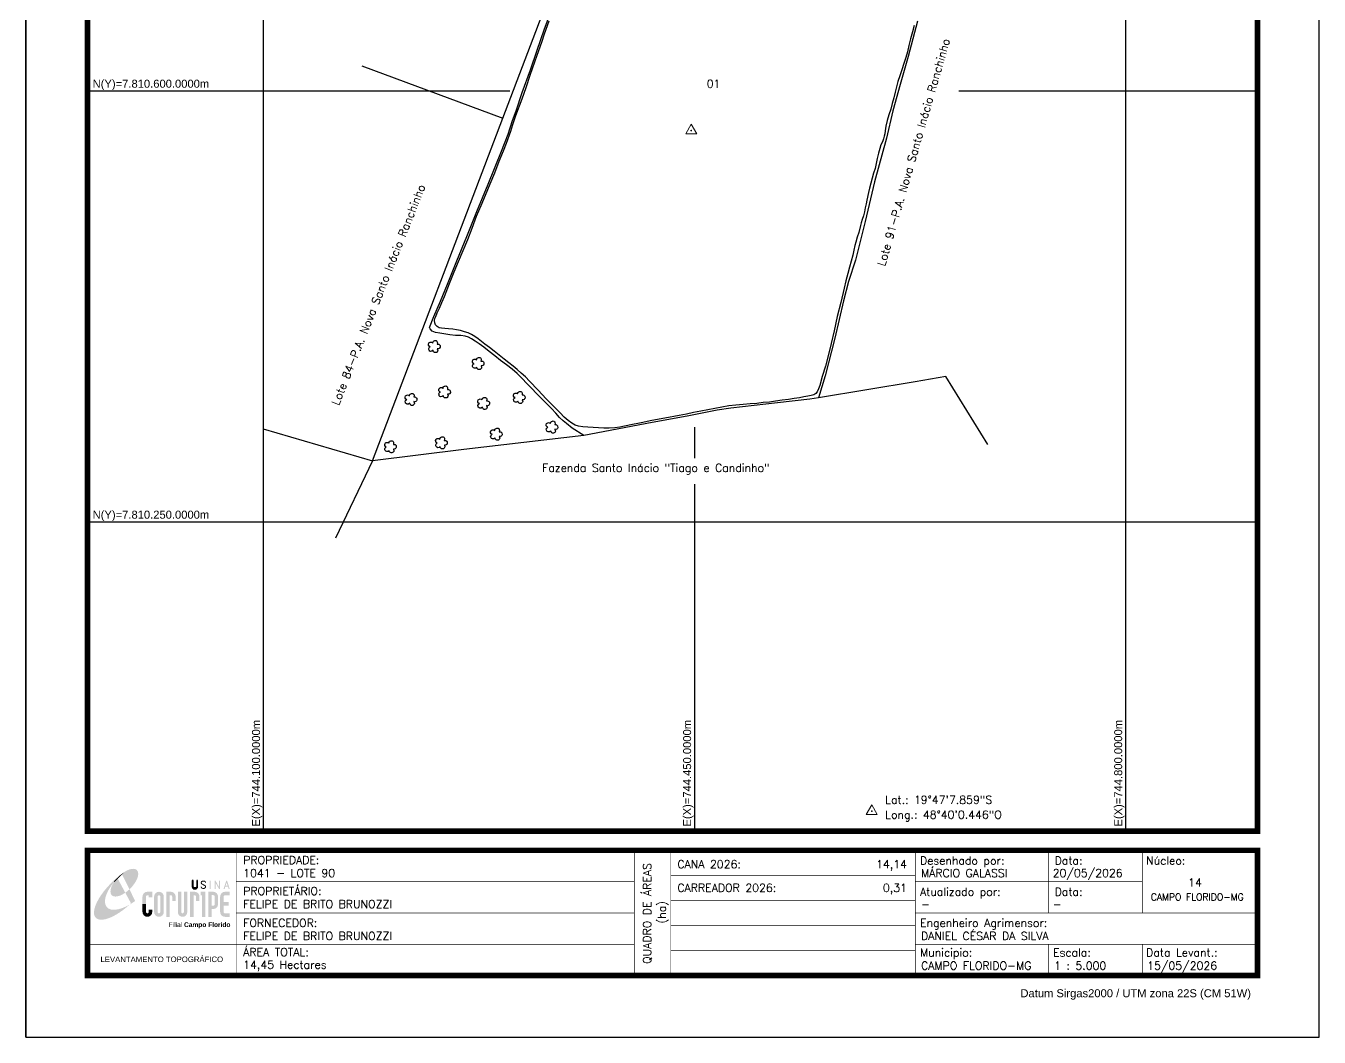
# Model space of a CAD drawing. Extents: x 743907 to 744957, y 7809832 to 7811317.
# Drawn here: x 743907 to 744957, y 7809832 to 7810653 of the extents above; entities that cross this region are included whole.
import ezdxf
from ezdxf.enums import TextEntityAlignment as Align

# ---------------------------------------------------------------- set-up
doc = ezdxf.new("R2010")
doc.units = 0
doc.linetypes.add('CONTINUO', pattern=[0])
doc.linetypes.add('LIN0', pattern=[0])
for name, color, linetype in [('0114001041', 1, 'Continuous'), ('0114001041001', 5, 'Continuous'), ('_SIMBOLO ARVORE', 118, 'Continuous'), ('MALHA', 8, 'Continuous'), ('MARGEM', 5, 'Continuous'), ('TEXTO', 7, 'Continuous'), ('TEXTO CONFRONTANTES', 7, 'Continuous'), ('TEXTO_NUN_TAL', 7, 'Continuous')]:
    doc.layers.add(name, color=color, linetype=linetype)
doc.styles.add('ARIAL', font='arial.ttf')
doc.styles.add('marcelo', font='arial.ttf')
doc.styles.add('Simplex', font='simplex.shx')
doc.styles.get("Standard").update_dxf_attribs({"font": 'arial.ttf'})

# ---------------------------------------------------------------- blocks, each defined once
blk = doc.blocks.new('A$C78F83FB3')
at = {"layer": 'MARGEM'}
h = blk.add_hatch(color=20, dxfattribs=at)
edge = h.paths.add_edge_path()
edge.add_ellipse((19.49, 23.77), major_axis=(-6.68, -6.67), ratio=0.469426, start_angle=292.73277, end_angle=601.25787)
edge.add_ellipse((22.83, 22.05), major_axis=(12.64, 11.29), ratio=0.457614, start_angle=79.90686, end_angle=107.91393)
edge = h.paths.add_edge_path()
edge.add_ellipse((18.28, 18.7), major_axis=(13.95, 13.59), ratio=0.386848, start_angle=63.96117, end_angle=264.59932)
edge.add_ellipse((22.83, 22.05), major_axis=(12.64, 11.29), ratio=0.457614, start_angle=107.91393, end_angle=245.11815, ccw=False)
edge.add_ellipse((19.49, 23.77), major_axis=(-6.68, -6.67), ratio=0.469426, start_angle=241.25787, end_angle=292.73277, ccw=False)
for color, points in [(20, [(15.46, 26.12), (14.17, 24.81), (14.06, 24.24), (14.39, 23.97), (14.67, 24.54), (19.47, 29.32), (18.48, 28.66), (17.31, 27.78)]), (7, [(58.42, 24.9), (57.9, 24.9), (57.9, 21.73, -0.414214), (57.15, 20.98), (56.84, 20.98, -0.414214), (56.09, 21.73), (56.09, 24.9), (55.57, 24.9), (55.57, 21.73, 0.414214), (56.84, 20.46), (57.15, 20.46, 0.414214), (58.42, 21.73)]), (7, [(61.7, 24.9), (61.23, 24.9, 0.396318), (60.04, 23.78), (60.04, 23.72, 0.151912), (60.39, 22.97), (60.46, 22.92), (62.18, 22), (62.85, 21.83, 0.12407), (62.51, 22.42), (60.75, 23.36, -0.13192), (60.56, 23.77, -0.385578), (61.23, 24.37), (61.7, 24.37, -0.414214), (62.37, 23.7), (62.89, 23.7, 0.414214)]), (7, [(62.37, 23.7), (62.89, 23.7, 0.414214), (61.7, 24.9), (61.23, 24.9, 0.396318), (60.04, 23.78), (60.04, 23.72, 0.151912), (60.39, 22.97), (60.46, 22.92), (62.18, 22), (62.18, 22, -0.131921), (62.37, 21.59, -0.385578), (61.7, 20.98), (61.23, 20.98, -0.414214), (60.56, 21.65), (60.04, 21.65, 0.414214), (61.23, 20.46), (61.7, 20.46, 0.402546), (62.89, 21.61, 0.165292), (62.51, 22.42), (60.75, 23.36, -0.13192), (60.56, 23.77, -0.385578), (61.23, 24.37), (61.7, 24.37, -0.414214)]), (7, [(30.97, 12.46), (29.13, 12.46), (29.13, 8.21, 1), (34.29, 8.21), (34.29, 9.41), (32.45, 9.41), (32.45, 8.21, -1), (30.97, 8.21)])]:
    blk.add_hatch(color=color, dxfattribs=at).paths.add_polyline_path(points)
h = blk.add_hatch(color=7, dxfattribs=at)
h.paths.add_polyline_path([(65.24, 24.9), (64.72, 24.9), (64.72, 20.46), (65.24, 20.46)])
h.paths.add_polyline_path([(67.38, 20.46), (67.9, 20.46), (67.9, 23.74), (69.74, 20.46), (70.23, 20.46), (70.23, 24.9), (69.71, 24.9), (69.71, 21.58), (67.85, 24.9), (67.38, 24.9)])
h.paths.add_polyline_path([(72.17, 20.46), (72.72, 20.46), (73.14, 21.73), (74.49, 21.73), (74.9, 20.46), (75.45, 20.46), (74, 24.9), (73.62, 24.9)])
h.paths.add_polyline_path([(73.81, 23.8), (74.32, 22.25), (73.31, 22.25)], flags=16)
h = blk.add_hatch(color=7, dxfattribs=at)
h.paths.add_polyline_path([(31.71, 18.93, 0.414214), (29.13, 16.35), (29.13, 12.46), (30.97, 12.46), (30.97, 16.35, -0.414214), (31.71, 17.09), (32.45, 17.09), (32.45, 16.02), (34.29, 16.02), (34.29, 18.93)])
h.paths.add_polyline_path([(44.15, 17.09, -0.414214), (44.89, 16.35), (44.89, 14.1), (46.72, 14.1), (46.72, 16.17, 0.433937), (44.15, 18.93), (41.77, 18.93), (41.77, 12.46), (43.61, 12.46), (43.61, 17.09)])
h.paths.add_polyline_path([(43.61, 12.46), (41.77, 12.46), (41.77, 5.62), (43.61, 5.62)])
h.paths.add_polyline_path([(47.92, 12.46), (49.75, 12.46), (49.75, 18.93), (47.92, 18.93)])
h.paths.add_polyline_path([(52.91, 18.93), (51.08, 18.93), (51.08, 12.46), (52.91, 12.46)])
h.paths.add_polyline_path([(51.08, 8.12, -1), (49.75, 8.12), (49.75, 12.46), (47.92, 12.46), (47.92, 8.12, 1), (52.91, 8.12), (52.91, 12.46), (51.08, 12.46)])
h.paths.add_polyline_path([(54.41, 12.46), (56.25, 12.46), (56.25, 17.09), (56.79, 17.09, -0.414214), (57.53, 16.35), (57.53, 14.1), (59.36, 14.1), (59.36, 16.17, 0.433937), (56.79, 18.93), (54.41, 18.93)])
h.paths.add_polyline_path([(56.25, 12.46), (54.41, 12.46), (54.41, 5.62), (56.25, 5.62)])
h.paths.add_polyline_path([(60.73, 12.46), (62.58, 12.46), (62.58, 18.93), (60.02, 18.93), (60.02, 17.08), (60.73, 17.08)])
h.paths.add_polyline_path([(62.58, 12.46), (60.73, 12.46), (60.73, 5.62), (62.58, 5.62)])
h.paths.add_polyline_path([(64.06, 12.46), (65.82, 12.46), (65.82, 17.17), (66.66, 17.17, -0.450417), (67.48, 16.25), (67.48, 12.46), (69.24, 12.46, 0.002307), (69.24, 12.48, 0.005282), (69.23, 12.54, -0.000938), (69.23, 12.53), (69.23, 16.17, 0.433937), (66.66, 18.93), (64.06, 18.93)])
h.paths.add_polyline_path([(64.06, 5.62), (65.82, 5.62), (65.82, 9.77), (66.66, 9.77, 0.426056), (69.24, 12.46), (67.48, 12.46), (67.48, 12.45, -0.450417), (66.66, 11.53), (65.82, 11.53), (65.82, 12.46), (64.06, 12.46)])
h.paths.add_polyline_path([(70.37, 12.46), (74.87, 12.46), (74.87, 13.44), (72.21, 13.44), (72.21, 16.35, -0.414214), (72.95, 17.09), (75.38, 17.09), (75.38, 18.93), (72.95, 18.93, 0.414214), (70.37, 16.35)])
h.paths.add_polyline_path([(72.21, 11.62), (74.87, 11.62), (74.87, 12.46), (70.37, 12.46), (70.37, 8.21, 0.414214), (72.95, 5.62), (75.38, 5.62), (75.38, 7.47), (72.95, 7.47, -0.414214), (72.21, 8.21)])
h = blk.add_hatch(color=7, dxfattribs=at)
h.paths.add_polyline_path([(35.29, 16.35), (35.29, 8.21, 1), (40.46, 8.21, 0.016978), (40.45, 8.38), (40.45, 16.17, 0.433937), (37.88, 18.93), (37.87, 18.93, 0.41391)])
h.paths.add_polyline_path([(38.62, 16.35), (38.62, 8.21, -1), (37.13, 8.21), (37.13, 16.35, -1)], flags=16)
at = {"layer": 'MARGEM', "color": 7}
blk.add_lwpolyline([(58.42, 24.9), (57.9, 24.9), (57.9, 21.73, -0.414214), (57.15, 20.98), (56.84, 20.98, -0.414214), (56.09, 21.73), (56.09, 24.9), (55.57, 24.9), (55.57, 21.73, 0.414214), (56.84, 20.46), (57.15, 20.46, 0.414214), (58.42, 21.73), (58.42, 24.9)], format="xyb", close=True, dxfattribs=at)
at = {"layer": 'MARGEM', "color": 252, "insert": (43.05, 2.72), "char_height": 2.5, "attachment_point": 1, "style": 'ARIAL'}
blk.add_mtext_dynamic_manual_height_columns('Filial {\\fArial|b1|i0|c0|p34;Campo Florido}', width=33.0271, gutter_width=2.46, heights=[2.95], dxfattribs=at)

msp = doc.modelspace()

# ---------------------------------------------------------------- linework, layer by layer
at = {"color": 8}
for p, q in [((744100, 7809998.7), (744100, 7811266.5)), ((744800, 7809998.7), (744800, 7811202.1)), ((743956.9, 7810600), (744299.9, 7810600)), ((744664.4, 7810600), (744906.9, 7810600)), ((744450, 7810301.7), (744450, 7810326.9)), ((744450, 7809998.7), (744450, 7810280.5)), ((743956.9, 7810250), (744906.9, 7810250))]:
    msp.add_line(p, q, dxfattribs=at)
for points in [[(744179.7, 7810620.2), (744294.3, 7810577.7), (744409.4, 7810880.9), (744432.1, 7810940), (744352.9, 7810965.8)], [(744099.5, 7810325.6), (744188.4, 7810299.6), (744294.3, 7810577.7)], [(744688, 7810312.7), (744653.9, 7810368), (744628.9, 7810363.8), (744550.5, 7810350.7)], [(744360, 7810320.2), (744262.5, 7810308.7), (744188.4, 7810299.6), (744158.4, 7810236.7)]]:
    msp.add_lwpolyline(points)
at = {"layer": '0114001041'}
msp.add_lwpolyline([(744630.9, 7810656.6), (744623.2, 7810627.8), (744616.7, 7810605.2), (744610.8, 7810583.7), (744605.8, 7810561.6), (744596, 7810526), (744588.3, 7810493.8), (744580.4, 7810462.6), (744574.8, 7810445.3), (744570.9, 7810429.5), (744563.8, 7810399.2), (744555.9, 7810368.6), (744550.5, 7810350.7), (744543.4, 7810349.7), (744517.2, 7810346.6), (744479.4, 7810342.3), (744468.1, 7810340.6), (744443.8, 7810335.9), (744415.5, 7810330.6), (744360, 7810320.2), (744350.6, 7810326.1), (744345.9, 7810329.9), (744343.3, 7810331.9), (744340.3, 7810334.8), (744337.1, 7810338.2), (744333.6, 7810342), (744329.6, 7810346), (744325.5, 7810350.1), (744321.6, 7810354.2), (744317.7, 7810358.3), (744313.8, 7810362.4), (744309.9, 7810366.5), (744305.9, 7810370.4), (744301.7, 7810374.1), (744297.1, 7810377.6), (744292.3, 7810381), (744287.7, 7810384.7), (744283.2, 7810388.4), (744278.9, 7810391.8), (744275.1, 7810394.5), (744271.7, 7810396.7), (744268.8, 7810398.6), (744266.2, 7810399.9), (744263.5, 7810400.8), (744260.1, 7810401.2), (744255.9, 7810401.4), (744251.3, 7810401.9), (744243.1, 7810403.1), (744239.5, 7810403.8), (744236.7, 7810404.9), (744235.1, 7810406.6), (744234.6, 7810407.7), (744238.2, 7810416.8), (744243.5, 7810429.1), (744249.2, 7810443.1), (744256.9, 7810461.9), (744265.1, 7810481.7), (744273.2, 7810502.1), (744282.2, 7810524.1), (744293.1, 7810550.9), (744298.5, 7810564.9), (744302.1, 7810575.9), (744305, 7810583.9), (744309.9, 7810598.6), (744316.6, 7810617), (744322.2, 7810633.1), (744327.7, 7810649.5), (744335.5, 7810670.6)], dxfattribs=at)
at = {"layer": '0114001041001'}
msp.add_lwpolyline([(744628.1, 7810653), (744626.7, 7810647.8), (744625.1, 7810642.2), (744623.7, 7810636.7), (744622.7, 7810631.8), (744621.3, 7810627.2), (744619.7, 7810622.3), (744618.1, 7810617.2), (744616.6, 7810612.2), (744615, 7810607.6), (744613.8, 7810603.3), (744612.7, 7810598.9), (744611.6, 7810594.4), (744610.4, 7810589.8), (744609.1, 7810585.1), (744607.5, 7810580.4), (744606.2, 7810575.8), (744605.1, 7810571.4), (744604.5, 7810567.6), (744604.3, 7810565), (744603.9, 7810563.2), (744603.3, 7810561.1), (744602.4, 7810558.7), (744601.2, 7810556.1), (744600.3, 7810553.1), (744599.3, 7810549.3), (744598.2, 7810545), (744597.3, 7810540.9), (744596.5, 7810537), (744595.2, 7810533.1), (744594, 7810529.1), (744592.9, 7810525.1), (744591.9, 7810521.1), (744591.1, 7810517.5), (744589.6, 7810511.1), (744589.1, 7810508.2), (744588.4, 7810505), (744587.8, 7810501.8), (744586.9, 7810498.6), (744585.9, 7810495.4), (744585.2, 7810492.7), (744584.7, 7810490.6), (744583.2, 7810484.9), (744582, 7810481.2), (744580.8, 7810477.2), (744580.1, 7810474.5), (744579.3, 7810470.7), (744578.4, 7810466.6), (744575.7, 7810456.9), (744574.3, 7810451.7), (744572.7, 7810445.8), (744571.2, 7810439.7), (744568.5, 7810428), (744565.7, 7810416.8), (744563.3, 7810405.2), (744560.9, 7810394.8), (744558.7, 7810385.8), (744556.1, 7810376.4), (744553.5, 7810367.9), (744551.5, 7810360.8), (744550.5, 7810357.9), (744549.5, 7810355.7), (744548.4, 7810354.2), (744546.7, 7810353.2), (744544.6, 7810352.5), (744541.8, 7810352), (744538.6, 7810351.4), (744535, 7810350.7), (744530.8, 7810350.1), (744526.1, 7810349.4), (744520.9, 7810348.7), (744515.7, 7810348), (744510.7, 7810347.3), (744505.5, 7810346.8), (744500.4, 7810346.2), (744495, 7810345.7), (744489.4, 7810345.2), (744483.5, 7810344.7), (744477.7, 7810344.1), (744472, 7810343.1), (744466.4, 7810342.1), (744460.7, 7810341), (744454.9, 7810339.9), (744449, 7810338.7), (744443.2, 7810337.4), (744437.3, 7810336.4), (744425.7, 7810334.3), (744415.3, 7810332.4), (744406.4, 7810330.5), (744398.1, 7810328.8), (744389.3, 7810327), (744385, 7810326.3), (744380.6, 7810326.1), (744376.2, 7810326.1), (744371.9, 7810326.2), (744371.9, 7810326.2), (744367.6, 7810326.5), (744363.3, 7810326.8), (744359.2, 7810327.1), (744355.7, 7810327.7), (744352.9, 7810328.6), (744350.1, 7810330), (744347.2, 7810332.2), (744344.1, 7810335), (744340.7, 7810338.4), (744336.9, 7810342.2), (744333.1, 7810346.2), (744329.5, 7810349.8), (744322.9, 7810357), (744315.9, 7810364.3), (744312.5, 7810367.7), (744309.1, 7810370.8), (744305.8, 7810373.6), (744302.5, 7810376.4), (744299.2, 7810379.2), (744295.2, 7810382.2), (744291.2, 7810385.4), (744287.1, 7810388.6), (744283.3, 7810391.6), (744279.7, 7810394.4), (744274.2, 7810398.5), (744271.5, 7810400.4), (744268.7, 7810402.1), (744266, 7810403.4), (744263.1, 7810404.4), (744259.9, 7810405.3), (744256.7, 7810405.9), (744253.5, 7810406.4), (744250.2, 7810406.8), (744247.1, 7810407), (744244.5, 7810407.2), (744242.6, 7810407.6), (744240.8, 7810408.5), (744239.6, 7810410), (744238.9, 7810411.6), (744238.8, 7810413.4), (744239, 7810415), (744239.7, 7810416.8), (744241, 7810419.6), (744242.7, 7810423.4), (744244.8, 7810428), (744246.7, 7810432.9), (744250.8, 7810443.5), (744254.7, 7810453.1), (744258.3, 7810461.3), (744262, 7810470.4), (744265.8, 7810479.4), (744269.2, 7810488.6), (744272.9, 7810498.1), (744276.5, 7810507), (744280.1, 7810515.4), (744283.9, 7810524.4), (744287.6, 7810533.4), (744291.2, 7810542.8), (744294.8, 7810551.4), (744297.3, 7810557.5), (744300.7, 7810567.2), (744302.4, 7810572.6), (744304.8, 7810579.9), (744309.9, 7810593.4), (744313.1, 7810602.8), (744316.4, 7810612.8), (744322.2, 7810628.9), (744325.8, 7810639.5), (744327.9, 7810646.2), (744331.7, 7810656.8)], dxfattribs=at)
at = {"layer": '_SIMBOLO ARVORE', "linetype": 'CONTINUO'}
for points in [[(744237.5, 7810389.3, 0), (744236.6, 7810388.6, 0), (744235.6, 7810388.4, 0), (744234.8, 7810388.7, 0), (744234.3, 7810389.3, 0), (744234, 7810389.9, 0), (744234, 7810390.8, 0), (744234.3, 7810391.4, 0), (744234.6, 7810391.8, 0), (744235.2, 7810392.2, 0), (744234.8, 7810392.3, 0), (744234.4, 7810392.7, 0), (744233.9, 7810393.4, 0), (744233.9, 7810394.2, 0), (744234.2, 7810395.1, 0), (744234.5, 7810395.5, 0), (744235.2, 7810395.8, 0), (744235.8, 7810395.9, 0), (744236.4, 7810395.9, 0), (744236.8, 7810395.7, 0), (744237.3, 7810395.2, 0), (744237.4, 7810396, 0), (744237.5, 7810396.3, 0), (744237.9, 7810396.8, 0), (744238.4, 7810397, 0), (744238.9, 7810397.2, 0), (744239.4, 7810397.2, 0), (744240, 7810397.2, 0), (744240.4, 7810396.9, 0), (744240.7, 7810396.6, 0), (744241, 7810396, 0), (744241.1, 7810395.4, 0), (744240.9, 7810394.3, 0), (744241.6, 7810394.3, 0), (744242.3, 7810394.2, 0), (744242.9, 7810393.7, 0), (744243.2, 7810393.3, 0), (744243.3, 7810391.8, 0), (744242.9, 7810391.1, 0), (744242.4, 7810390.7, 0), (744241.6, 7810390.5, 0), (744241, 7810390.5, 0), (744241.3, 7810389.1, 0), (744241.2, 7810388.5, 0), (744240.8, 7810387.9, 0), (744240.3, 7810387.6, 0), (744239.7, 7810387.4, 0), (744239, 7810387.5, 0), (744238.6, 7810387.6, 0), (744238, 7810388.1, 0), (744237.6, 7810388.6, 0), (744237.5, 7810389.3, 0)], [(744273.1, 7810375.5, 0), (744272.2, 7810374.8, 0), (744271.2, 7810374.7, 0), (744270.4, 7810375, 0), (744269.8, 7810375.5, 0), (744269.6, 7810376.1, 0), (744269.6, 7810377, 0), (744269.8, 7810377.6, 0), (744270.2, 7810378, 0), (744270.8, 7810378.4, 0), (744270.4, 7810378.6, 0), (744270, 7810378.9, 0), (744269.5, 7810379.6, 0), (744269.5, 7810380.5, 0), (744269.8, 7810381.4, 0), (744270.1, 7810381.7, 0), (744270.8, 7810382.1, 0), (744271.4, 7810382.2, 0), (744272, 7810382.1, 0), (744272.4, 7810381.9, 0), (744272.8, 7810381.5, 0), (744273, 7810382.3, 0), (744273.1, 7810382.6, 0), (744273.4, 7810383, 0), (744274, 7810383.2, 0), (744274.5, 7810383.4, 0), (744275, 7810383.5, 0), (744275.6, 7810383.4, 0), (744276, 7810383.2, 0), (744276.3, 7810382.8, 0), (744276.6, 7810382.3, 0), (744276.7, 7810381.6, 0), (744276.4, 7810380.5, 0), (744277.2, 7810380.6, 0), (744277.9, 7810380.4, 0), (744278.5, 7810379.9, 0), (744278.8, 7810379.5, 0), (744278.9, 7810378, 0), (744278.5, 7810377.3, 0), (744278, 7810376.9, 0), (744277.2, 7810376.7, 0), (744276.6, 7810376.8, 0), (744276.9, 7810375.3, 0), (744276.8, 7810374.7, 0), (744276.3, 7810374.2, 0), (744275.9, 7810373.8, 0), (744275.3, 7810373.6, 0), (744274.6, 7810373.7, 0), (744274.1, 7810373.8, 0), (744273.6, 7810374.3, 0), (744273.2, 7810374.8, 0), (744273.1, 7810375.6, 0)], [(744218.6, 7810346.3, 0), (744217.7, 7810345.6, 0), (744216.6, 7810345.5, 0), (744215.9, 7810345.8, 0), (744215.3, 7810346.3, 0), (744215.1, 7810346.9, 0), (744215, 7810347.9, 0), (744215.3, 7810348.4, 0), (744215.7, 7810348.8, 0), (744216.3, 7810349.3, 0), (744215.9, 7810349.4, 0), (744215.5, 7810349.7, 0), (744215, 7810350.4, 0), (744214.9, 7810351.3, 0), (744215.3, 7810352.2, 0), (744215.6, 7810352.5, 0), (744216.3, 7810352.9, 0), (744216.9, 7810353, 0), (744217.5, 7810352.9, 0), (744217.9, 7810352.7, 0), (744218.3, 7810352.3, 0), (744218.5, 7810353.1, 0), (744218.6, 7810353.4, 0), (744218.9, 7810353.8, 0), (744219.5, 7810354, 0), (744220, 7810354.3, 0), (744220.5, 7810354.3, 0), (744221, 7810354.2, 0), (744221.5, 7810354, 0), (744221.8, 7810353.7, 0), (744222.1, 7810353.1, 0), (744222.2, 7810352.5, 0), (744221.9, 7810351.4, 0), (744222.7, 7810351.4, 0), (744223.3, 7810351.2, 0), (744223.9, 7810350.8, 0), (744224.3, 7810350.4, 0), (744224.4, 7810348.9, 0), (744224, 7810348.2, 0), (744223.5, 7810347.7, 0), (744222.7, 7810347.5, 0), (744222, 7810347.6, 0), (744222.4, 7810346.2, 0), (744222.2, 7810345.6, 0), (744221.8, 7810345, 0), (744221.4, 7810344.6, 0), (744220.7, 7810344.5, 0), (744220.1, 7810344.5, 0), (744219.6, 7810344.7, 0), (744219.1, 7810345.2, 0), (744218.7, 7810345.7, 0), (744218.6, 7810346.4, 0)], [(744245.8, 7810352.4, 0), (744245, 7810351.7, 0), (744243.9, 7810351.6, 0), (744243.1, 7810351.9, 0), (744242.6, 7810352.4, 0), (744242.4, 7810353, 0), (744242.3, 7810353.9, 0), (744242.6, 7810354.5, 0), (744242.9, 7810354.9, 0), (744243.5, 7810355.4, 0), (744243.1, 7810355.5, 0), (744242.7, 7810355.8, 0), (744242.3, 7810356.5, 0), (744242.2, 7810357.4, 0), (744242.5, 7810358.3, 0), (744242.9, 7810358.6, 0), (744243.5, 7810359, 0), (744244.2, 7810359.1, 0), (744244.7, 7810359, 0), (744245.1, 7810358.8, 0), (744245.6, 7810358.4, 0), (744245.7, 7810359.2, 0), (744245.8, 7810359.5, 0), (744246.2, 7810359.9, 0), (744246.7, 7810360.1, 0), (744247.2, 7810360.3, 0), (744247.8, 7810360.4, 0), (744248.3, 7810360.3, 0), (744248.7, 7810360.1, 0), (744249.1, 7810359.7, 0), (744249.3, 7810359.2, 0), (744249.4, 7810358.6, 0), (744249.2, 7810357.5, 0), (744250, 7810357.5, 0), (744250.6, 7810357.3, 0), (744251.2, 7810356.9, 0), (744251.5, 7810356.5, 0), (744251.6, 7810355, 0), (744251.3, 7810354.3, 0), (744250.8, 7810353.8, 0), (744250, 7810353.6, 0), (744249.3, 7810353.7, 0), (744249.7, 7810352.3, 0), (744249.5, 7810351.7, 0), (744249.1, 7810351.1, 0), (744248.6, 7810350.7, 0), (744248, 7810350.6, 0), (744247.4, 7810350.6, 0), (744246.9, 7810350.7, 0), (744246.3, 7810351.3, 0), (744246, 7810351.8, 0), (744245.9, 7810352.5, 0)], [(744306.4, 7810347.9, 0), (744305.6, 7810347.2, 0), (744304.5, 7810347.1, 0), (744303.7, 7810347.4, 0), (744303.2, 7810347.9, 0), (744303, 7810348.5, 0), (744302.9, 7810349.5, 0), (744303.2, 7810350, 0), (744303.5, 7810350.4, 0), (744304.1, 7810350.9, 0), (744303.7, 7810351, 0), (744303.3, 7810351.3, 0), (744302.9, 7810352, 0), (744302.8, 7810352.9, 0), (744303.1, 7810353.8, 0), (744303.5, 7810354.1, 0), (744304.1, 7810354.5, 0), (744304.8, 7810354.6, 0), (744305.3, 7810354.5, 0), (744305.7, 7810354.3, 0), (744306.2, 7810353.9, 0), (744306.3, 7810354.7, 0), (744306.4, 7810355, 0), (744306.8, 7810355.4, 0), (744307.3, 7810355.6, 0), (744307.8, 7810355.9, 0), (744308.4, 7810355.9, 0), (744308.9, 7810355.8, 0), (744309.3, 7810355.6, 0), (744309.7, 7810355.3, 0), (744309.9, 7810354.7, 0), (744310, 7810354.1, 0), (744309.8, 7810353, 0), (744310.6, 7810353, 0), (744311.2, 7810352.8, 0), (744311.8, 7810352.4, 0), (744312.1, 7810352, 0), (744312.2, 7810350.5, 0), (744311.9, 7810349.8, 0), (744311.4, 7810349.3, 0), (744310.6, 7810349.1, 0), (744309.9, 7810349.2, 0), (744310.3, 7810347.8, 0), (744310.1, 7810347.2, 0), (744309.7, 7810346.6, 0), (744309.2, 7810346.2, 0), (744308.6, 7810346.1, 0), (744308, 7810346.1, 0), (744307.5, 7810346.3, 0), (744306.9, 7810346.8, 0), (744306.6, 7810347.3, 0), (744306.5, 7810348, 0)], [(744277.6, 7810343.1, 0), (744276.7, 7810342.4, 0), (744275.6, 7810342.3, 0), (744274.9, 7810342.6, 0), (744274.3, 7810343.1, 0), (744274.1, 7810343.7, 0), (744274, 7810344.6, 0), (744274.3, 7810345.2, 0), (744274.6, 7810345.6, 0), (744275.3, 7810346.1, 0), (744274.9, 7810346.2, 0), (744274.5, 7810346.5, 0), (744274, 7810347.2, 0), (744273.9, 7810348.1, 0), (744274.3, 7810349, 0), (744274.6, 7810349.3, 0), (744275.3, 7810349.7, 0), (744275.9, 7810349.8, 0), (744276.5, 7810349.7, 0), (744276.9, 7810349.5, 0), (744277.3, 7810349.1, 0), (744277.5, 7810349.9, 0), (744277.6, 7810350.2, 0), (744277.9, 7810350.6, 0), (744278.4, 7810350.8, 0), (744278.9, 7810351.1, 0), (744279.5, 7810351.1, 0), (744280, 7810351, 0), (744280.5, 7810350.8, 0), (744280.8, 7810350.5, 0), (744281.1, 7810349.9, 0), (744281.2, 7810349.3, 0), (744280.9, 7810348.2, 0), (744281.7, 7810348.2, 0), (744282.3, 7810348, 0), (744282.9, 7810347.6, 0), (744283.3, 7810347.2, 0), (744283.4, 7810345.7, 0), (744283, 7810345, 0), (744282.5, 7810344.5, 0), (744281.7, 7810344.3, 0), (744281, 7810344.4, 0), (744281.4, 7810343, 0), (744281.2, 7810342.4, 0), (744280.8, 7810341.8, 0), (744280.4, 7810341.4, 0), (744279.7, 7810341.3, 0), (744279.1, 7810341.3, 0), (744278.6, 7810341.4, 0), (744278.1, 7810342, 0), (744277.7, 7810342.5, 0), (744277.6, 7810343.2, 0)], [(744333, 7810323.9, 0), (744332.2, 7810323.2, 0), (744331.1, 7810323.1, 0), (744330.3, 7810323.4, 0), (744329.8, 7810323.9, 0), (744329.6, 7810324.5, 0), (744329.5, 7810325.4, 0), (744329.8, 7810326, 0), (744330.1, 7810326.4, 0), (744330.7, 7810326.8, 0), (744330.3, 7810327, 0), (744330, 7810327.3, 0), (744329.5, 7810328, 0), (744329.4, 7810328.9, 0), (744329.7, 7810329.8, 0), (744330.1, 7810330.1, 0), (744330.7, 7810330.5, 0), (744331.4, 7810330.6, 0), (744331.9, 7810330.5, 0), (744332.3, 7810330.3, 0), (744332.8, 7810329.9, 0), (744332.9, 7810330.7, 0), (744333.1, 7810331, 0), (744333.4, 7810331.4, 0), (744333.9, 7810331.6, 0), (744334.4, 7810331.8, 0), (744335, 7810331.9, 0), (744335.5, 7810331.8, 0), (744335.9, 7810331.6, 0), (744336.3, 7810331.2, 0), (744336.5, 7810330.7, 0), (744336.7, 7810330.1, 0), (744336.4, 7810329, 0), (744337.2, 7810329, 0), (744337.8, 7810328.8, 0), (744338.4, 7810328.3, 0), (744338.7, 7810328, 0), (744338.8, 7810326.4, 0), (744338.5, 7810325.8, 0), (744338, 7810325.3, 0), (744337.2, 7810325.1, 0), (744336.5, 7810325.2, 0), (744336.9, 7810323.7, 0), (744336.7, 7810323.1, 0), (744336.3, 7810322.6, 0), (744335.8, 7810322.2, 0), (744335.2, 7810322, 0), (744334.6, 7810322.1, 0), (744334.1, 7810322.2, 0), (744333.6, 7810322.8, 0), (744333.2, 7810323.2, 0), (744333.1, 7810324, 0)], [(744287.8, 7810318.1, 0), (744287, 7810317.4, 0), (744285.9, 7810317.3, 0), (744285.1, 7810317.6, 0), (744284.6, 7810318.1, 0), (744284.4, 7810318.7, 0), (744284.3, 7810319.7, 0), (744284.6, 7810320.2, 0), (744284.9, 7810320.6, 0), (744285.5, 7810321.1, 0), (744285.1, 7810321.2, 0), (744284.7, 7810321.5, 0), (744284.3, 7810322.2, 0), (744284.2, 7810323.1, 0), (744284.5, 7810324, 0), (744284.9, 7810324.3, 0), (744285.5, 7810324.7, 0), (744286.2, 7810324.8, 0), (744286.7, 7810324.7, 0), (744287.1, 7810324.5, 0), (744287.6, 7810324.1, 0), (744287.7, 7810324.9, 0), (744287.8, 7810325.2, 0), (744288.2, 7810325.6, 0), (744288.7, 7810325.8, 0), (744289.2, 7810326.1, 0), (744289.8, 7810326.1, 0), (744290.3, 7810326, 0), (744290.7, 7810325.8, 0), (744291.1, 7810325.5, 0), (744291.3, 7810324.9, 0), (744291.4, 7810324.3, 0), (744291.2, 7810323.2, 0), (744292, 7810323.2, 0), (744292.6, 7810323, 0), (744293.2, 7810322.6, 0), (744293.5, 7810322.2, 0), (744293.6, 7810320.7, 0), (744293.3, 7810320, 0), (744292.8, 7810319.5, 0), (744292, 7810319.3, 0), (744291.3, 7810319.4, 0), (744291.7, 7810318, 0), (744291.5, 7810317.4, 0), (744291.1, 7810316.8, 0), (744290.6, 7810316.4, 0), (744290, 7810316.3, 0), (744289.4, 7810316.3, 0), (744288.9, 7810316.5, 0), (744288.3, 7810317, 0), (744288, 7810317.5, 0), (744287.9, 7810318.2, 0)], [(744201.9, 7810307.9, 0), (744201.1, 7810307.2, 0), (744200, 7810307, 0), (744199.2, 7810307.3, 0), (744198.7, 7810307.9, 0), (744198.4, 7810308.5, 0), (744198.4, 7810309.4, 0), (744198.7, 7810310, 0), (744199, 7810310.4, 0), (744199.6, 7810310.8, 0), (744199.2, 7810310.9, 0), (744198.8, 7810311.3, 0), (744198.4, 7810312, 0), (744198.3, 7810312.8, 0), (744198.6, 7810313.7, 0), (744199, 7810314.1, 0), (744199.6, 7810314.5, 0), (744200.3, 7810314.5, 0), (744200.8, 7810314.5, 0), (744201.2, 7810314.3, 0), (744201.7, 7810313.9, 0), (744201.8, 7810314.6, 0), (744201.9, 7810315, 0), (744202.3, 7810315.4, 0), (744202.8, 7810315.6, 0), (744203.3, 7810315.8, 0), (744203.8, 7810315.9, 0), (744204.4, 7810315.8, 0), (744204.8, 7810315.6, 0), (744205.1, 7810315.2, 0), (744205.4, 7810314.7, 0), (744205.5, 7810314, 0), (744205.3, 7810312.9, 0), (744206, 7810312.9, 0), (744206.7, 7810312.8, 0), (744207.3, 7810312.3, 0), (744207.6, 7810311.9, 0), (744207.7, 7810310.4, 0), (744207.3, 7810309.7, 0), (744206.8, 7810309.3, 0), (744206.1, 7810309.1, 0), (744205.4, 7810309.1, 0), (744205.7, 7810307.7, 0), (744205.6, 7810307.1, 0), (744205.2, 7810306.5, 0), (744204.7, 7810306.2, 0), (744204.1, 7810306, 0), (744203.4, 7810306.1, 0), (744203, 7810306.2, 0), (744202.4, 7810306.7, 0), (744202, 7810307.2, 0), (744201.9, 7810308, 0)], [(744243.3, 7810311.1, 0), (744242.4, 7810310.4, 0), (744241.3, 7810310.2, 0), (744240.6, 7810310.5, 0), (744240, 7810311.1, 0), (744239.8, 7810311.7, 0), (744239.7, 7810312.6, 0), (744240, 7810313.2, 0), (744240.3, 7810313.6, 0), (744241, 7810314, 0), (744240.6, 7810314.1, 0), (744240.2, 7810314.5, 0), (744239.7, 7810315.2, 0), (744239.6, 7810316.1, 0), (744240, 7810316.9, 0), (744240.3, 7810317.3, 0), (744240.9, 7810317.7, 0), (744241.6, 7810317.7, 0), (744242.1, 7810317.7, 0), (744242.6, 7810317.5, 0), (744243, 7810317.1, 0), (744243.2, 7810317.9, 0), (744243.3, 7810318.2, 0), (744243.6, 7810318.6, 0), (744244.1, 7810318.8, 0), (744244.6, 7810319, 0), (744245.2, 7810319.1, 0), (744245.7, 7810319, 0), (744246.2, 7810318.8, 0), (744246.5, 7810318.4, 0), (744246.8, 7810317.9, 0), (744246.9, 7810317.2, 0), (744246.6, 7810316.1, 0), (744247.4, 7810316.1, 0), (744248, 7810316, 0), (744248.6, 7810315.5, 0), (744249, 7810315.1, 0), (744249.1, 7810313.6, 0), (744248.7, 7810312.9, 0), (744248.2, 7810312.5, 0), (744247.4, 7810312.3, 0), (744246.7, 7810312.3, 0), (744247.1, 7810310.9, 0), (744246.9, 7810310.3, 0), (744246.5, 7810309.7, 0), (744246.1, 7810309.4, 0), (744245.4, 7810309.2, 0), (744244.8, 7810309.3, 0), (744244.3, 7810309.4, 0), (744243.8, 7810309.9, 0), (744243.4, 7810310.4, 0), (744243.3, 7810311.2, 0)]]:
    msp.add_polyline3d(points, dxfattribs=at)
at = {"layer": 'MARGEM', "color": 174, "linetype": 'LIN0'}
msp.add_line((743906.9, 7809831.5), (743906.9, 7811316.5), dxfattribs=at)
at = {"layer": 'MARGEM', "color": 174, "linetype": 'LIN0', "flags": 128}
msp.add_lwpolyline([(744956.9, 7809831.5), (744956.9, 7811316.5), (743906.9, 7811316.5), (743906.9, 7809831.5)], close=True, dxfattribs=at)
at = {"layer": 'MARGEM', "color": 174, "linetype": 'LIN0', "const_width": 4.54, "flags": 128}
for points in [[(744906.9, 7809998.7), (744906.9, 7811266.5), (743956.9, 7811266.5), (743956.9, 7809998.7)], [(743956.9, 7809983.2), (744906.9, 7809983.2), (744906.9, 7809881.5), (743956.9, 7809881.5)]]:
    msp.add_lwpolyline(points, close=True, dxfattribs=at)
at = {"layer": 'MARGEM', "color": 174, "linetype": 'LIN0', "flags": 128}
for points, const_width in [([(744077.7, 7809983.2), (744077.7, 7809881.5)], 0.505), ([(744077.7, 7809983.2), (744077.7, 7809882.4)], 0.5), ([(744401, 7809983.2), (744401, 7809882.7)], 0.505), ([(744430.6, 7809983.2), (744430.6, 7809882.7)], 0.505), ([(744629, 7809983.2), (744629, 7809882.7)], 0.505), ([(744737.4, 7809932.3), (744737.4, 7809983.2)], 0.505), ([(744813.3, 7809932.3), (744813.3, 7809983.2)], 0.505), ([(744430.6, 7809962.8), (744629, 7809962.8)], 0.505), ([(744077.7, 7809957.7), (744401, 7809957.7)], 0.505), ([(744629, 7809957.7), (744813.3, 7809957.7)], 0.505), ([(744430.6, 7809942.5), (744629, 7809942.5)], 0.505), ([(744077.7, 7809932.3), (744401, 7809932.3)], 0.505), ([(744629, 7809932.3), (744907, 7809932.3)], 0.505), ([(744430.6, 7809922.2), (744629, 7809922.2)], 0.505), ([(743956.9, 7809906.9), (744401, 7809906.9)], 0.505), ([(744430.6, 7809901.8), (744629, 7809901.8)], 0.505), ([(744629, 7809906.9), (744907, 7809906.9)], 0.505), ([(744737.4, 7809906.9), (744737.4, 7809881.7)], 0.505), ([(744813.3, 7809906.9), (744813.3, 7809881.7)], 0.505)]:
    msp.add_lwpolyline(points, dxfattribs=dict(at, const_width=const_width))
at = {"layer": 'TEXTO', "color": 7, "lineweight": 9, "flags": 128}
for points in [[(744442.7, 7810565.1), (744451.7, 7810565.1), (744447.2, 7810572.9)], [(744589.2, 7810012.4), (744598.2, 7810012.4), (744593.7, 7810020.2)]]:
    msp.add_lwpolyline(points, close=True, dxfattribs=at)
at = {"layer": 'TEXTO', "color": 7, "lineweight": 9, "const_width": 0.706, "flags": 128}
for points in [[(744446.8, 7810567.7, -1), (744447.5, 7810567.7, -1)], [(744593.4, 7810015, -1), (744594.1, 7810015, -1)]]:
    msp.add_lwpolyline(points, format="xyb", close=True, dxfattribs=at)

# ---------------------------------------------------------------- block references
at = {"layer": 'MARGEM', "linetype": 'ByBlock', "xscale": 1.529002714846904, "yscale": 1.529002714846904, "zscale": 1.529002714846904}
msp.add_blockref('A$C78F83FB3', (743957.1, 7809920.6), dxfattribs=at)

# ---------------------------------------------------------------- texts
at = {"layer": 'MALHA'}
for s, p in [('N(Y)=7.810.600.0000m', (744055.8, 7810605.8)), ('N(Y)=7.810.250.0000m', (744055.8, 7810255.8))]:
    msp.add_text(s, height=6.5, dxfattribs=at).set_placement(p, align=Align.MIDDLE_RIGHT)
for s, p in [('E(X)=744.100.0000m', (744093.8, 7810089.1)), ('E(X)=744.450.0000m', (744443.8, 7810089.1)), ('E(X)=744.800.0000m', (744793.8, 7810089.1))]:
    msp.add_text(s, height=6.5, rotation=90, dxfattribs=at).set_placement(p, align=Align.MIDDLE_RIGHT)
at = {"layer": 'MARGEM', "color": 7, "linetype": 'Continuous', "lineweight": 9}
for s, style, p in [('PROPRIEDADE:', 'Simplex', (744083.4, 7809978.6)), ('Desenhado por:', 'Simplex', (744632.9, 7809978.1)), ('Data:', 'Simplex', (744742.2, 7809978.1)), ('Núcleo:', 'Simplex', (744816.5, 7809978.1)), ('PROPRIETÁRIO:', 'Simplex', (744083.4, 7809953.4)), ('Atualizado por:', 'Simplex', (744632.9, 7809952.8)), ('Data:', 'Simplex', (744742.2, 7809952.8)), ('FORNECEDOR:', 'Simplex', (744083.4, 7809927.5)), ('Engenheiro Agrimensor:', 'Simplex', (744632.9, 7809927.5)), ('ÁREA TOTAL:', 'Simplex', (744083.4, 7809903.8)), ('Municipio:', 'Simplex', (744632.9, 7809903.4)), ('Escala:', 'Simplex', (744740.9, 7809903.4)), ('Data Levant.:', 'Simplex', (744816.5, 7809903.4)), ('Datum Sirgas2000 / UTM zona 22S (CM 51W)', 'marcelo', (744714.4, 7809870.4))]:
    msp.add_text(s, height=6.5, dxfattribs=dict(at, style=style)).set_placement(p, align=Align.TOP_LEFT)
at = {"layer": 'MARGEM', "color": 7, "linetype": 'Continuous', "style": 'Simplex'}
for s, p in [('CANA 2026:', (744435.9, 7809975.2)), ('1041 - LOTE 90', (744083.4, 7809968)), ('MÁRCIO GALASSI', (744633.7, 7809968)), ('20/05/2026', (744740.6, 7809968)), ('CARREADOR 2026:', (744435.9, 7809956)), ('FELIPE DE BRITO BRUNOZZI', (744083.4, 7809942.8)), ('-', (744633.7, 7809942.8)), ('-', (744740.6, 7809942.8)), ('FELIPE DE BRITO BRUNOZZI', (744083.4, 7809916.9)), ('DANIEL CÉSAR DA SILVA', (744633.7, 7809916.9)), ('14,45 Hectares', (744083.4, 7809893.6)), ('CAMPO FLORIDO-MG', (744633.7, 7809892.8)), ('1 : 5.000', (744741.8, 7809892.8)), ('15/05/2026', (744817.3, 7809892.8))]:
    msp.add_text(s, height=6.5, dxfattribs=at).set_placement(p, align=Align.TOP_LEFT)
for s, p in [('14,14', (744622.3, 7809975.2)), ('0,31', (744622.3, 7809956))]:
    msp.add_text(s, height=6.5, dxfattribs=at).set_placement(p, align=Align.TOP_RIGHT)
for s, p in [('QUADRO DE ÁREAS', (744411.3, 7809931.9)), ('(ha)', (744423.2, 7809932.9))]:
    msp.add_text(s, height=6.5, rotation=90, dxfattribs=at).set_placement(p, align=Align.MIDDLE_CENTER)
for s, height, p in [('14', 6.5, (744856.2, 7809957.1)), ('CAMPO FLORIDO-MG', 5.462, (744858, 7809945.3))]:
    msp.add_text(s, height=height, dxfattribs=at).set_placement(p, align=Align.MIDDLE_CENTER)
at = {"layer": 'MARGEM', "color": 7, "linetype": 'ByBlock'}
msp.add_text('LEVANTAMENTO TOPOGRÁFICO', height=4.5, dxfattribs=at).set_placement((744017.3, 7809894.7), align=Align.MIDDLE_CENTER)
at = {"layer": 'TEXTO', "linetype": 'ByBlock', "style": 'Simplex'}
for s, p in [('Lat.: 19°47\'7.859"S', (744604.6, 7810021, 328.4)), ('Long.: 48°40\'0.446"O', (744604.6, 7810008.9, 328.4))]:
    msp.add_text(s, height=6.5, dxfattribs=at).set_placement(p)
at = {"layer": 'TEXTO CONFRONTANTES', "style": 'Simplex'}
for s, rotation, p in [('Lote 91-P.A. Nova Santo Inácio Ranchinho', 73.9808, (744604.4, 7810457.1)), ('Lote 84-P.A. Nova Santo Inácio Ranchinho', 68.4522, (744161, 7810344.1))]:
    msp.add_text(s, height=6.5, rotation=rotation, dxfattribs=at).set_placement(p)
msp.add_text('Fazenda Santo Inácio "Tiago e Candinho"', height=6.5, dxfattribs=at).set_placement((744326.1, 7810290.6))
at = {"layer": 'TEXTO_NUN_TAL', "style": 'Simplex'}
msp.add_text('01', height=6.5, dxfattribs=at).set_placement((744459.7, 7810602.5, -639.6))

doc.saveas('drawing.dxf')
